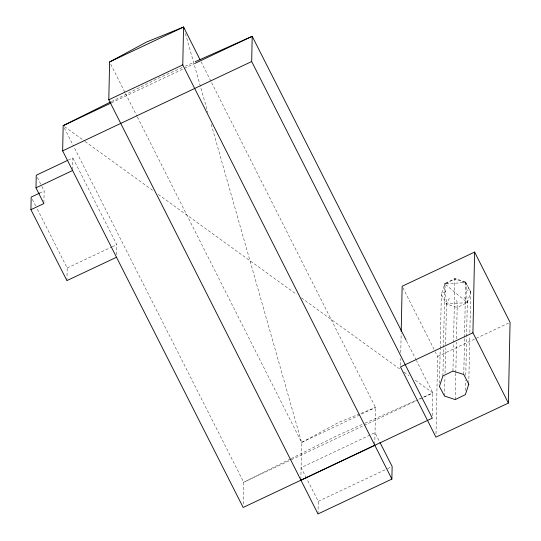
<?xml version="1.0" encoding="UTF-8"?>
<svg xmlns="http://www.w3.org/2000/svg" width="541" height="541" viewBox="0 0 541 541"><rect width="100%" height="100%" fill="white"/><g stroke="black" fill="none" stroke-linecap="round" stroke-linejoin="round"><path stroke-width="0.41" stroke-dasharray="2.71 2.03" d="M43.895 202.726L44.146 190.959L41.887 186.469M66.915 280.596L67.179 267.991L36.876 208.265M72.609 169.678L72.859 157.911L68.281 160.075M116.572 254.73L116.782 244.647L72.859 157.911M243.234 504.09L243.693 482.234L73.867 146.76M300.85 479.441L301.621 442.457L210.828 122.976M318 513.95L318.264 501.345L306.815 478.893M374.771 444.445L375.542 407.461L211.315 82.043M400.496 365.263L400.638 358.541M400.759 352.658L401.165 333.324M432.381 415.637L432.861 392.942L416.435 360.522M436.026 433.781L437.649 356.451L435.383 351.968M439.488 383.075L440.191 349.303M440.212 348.458L441.341 294.412L442.085 293.188L445.703 291.403M442.896 375.981L443.478 348.12M443.498 347.275L444.824 283.944A14.857 2.928 41.6 0 1 446.082 283.241L448.164 283.998M444.54 396.046L444.945 376.624M445.02 373.243L445.547 347.91M445.622 344.536L446.467 304.001L444.824 283.944L454.866 279.041A14.871 0.379 85.7 0 1 455.035 278.892L455.265 280.536M452.939 371.085L453.52 343.217M453.541 342.372L454.866 279.041L465.7 282.422L470.697 292.181L469.845 332.715M455.245 399.596L455.793 373.418M455.813 372.573L456.448 342.176M456.516 338.801L457.172 307.552L467.302 302.615L470.697 292.181A14.911 3.801 -4.7 0 0 469.162 290.578L466.464 289.827M463.772 374.467L464.536 338.152M464.55 337.307L465.591 281.962A14.817 2.401 -50 0 0 462.873 283.011M465.463 390.433L465.679 380.296M465.781 375.231L466.579 337.232M466.599 336.387L467.302 302.615L465.7 282.422L444.824 283.944L467.302 302.615L446.467 304.001L441.341 294.412L444.973 283.464M468.783 383.38L469.777 336.096M449.328 298.186L446.467 304.001L457.172 307.552M137.353 116.964L301.621 442.457L338.639 422.433L359.258 414.068M111.392 101.593L157.702 78.486L182.222 67.544M290.51 458.896L243.693 482.234L290.984 459.911M291.261 458.525L338.328 435.065L364.391 423.454M445.399 283.234L454.947 278.568L465.253 281.787M111.5 102.817L194.28 63.696M301.621 442.457L375.542 407.461L360.779 413.446M39.574 193.117L44.146 190.959M67.179 267.991L111.439 247.163M112.203 246.804L116.782 244.647M437.649 356.451L508.547 323.119M291.362 459.728L432.861 392.942L413.689 379.079M318.264 501.345L386.808 468.993M387.572 468.634L390.616 467.194M185.286 66.178L193.719 62.411M365.155 423.109L415.88 400.509M418.971 399.13L420.513 398.44M423.596 397.067L432.861 392.942M64.548 126.641L84.403 140.998M85.086 141.492L153.543 190.987M158.337 194.456L296.624 294.439M301.418 297.902L400.685 369.679M404.107 372.154L408.895 375.616M465.591 281.962L470.528 291.606M306.436 478.149L301.094 467.667L375.014 432.678L379.579 441.693M406.507 340.918L416.056 359.765M64.325 127.913L73.481 146.009M32.332 199.304L36.497 207.521M402.903 287.744L435.005 351.224M201.049 61.701L210.936 81.285M110.736 64.217L125.187 92.849M125.566 93.607L136.974 116.207M37.376 177.482L41.515 185.719M185.407 33.556L207.818 112.406M464.063 297.205A14.81 2.921 41.6 0 1 467.302 302.615M456.861 300.35A14.817 0.345 85.9 0 1 457.159 307.376"/><path stroke-width="0.81" d="M116.518 257.252L66.915 280.596L30.925 209.678L31.189 197.066L39.574 193.117M30.925 209.678L43.882 203.572L35.983 187.842L36.247 175.237L67.517 160.434M195.247 61.728L252.207 36.315L251.68 61.532L432.327 418.159L243.166 507.451L62.648 150.871L63.175 125.654L110.641 101.965M379.965 442.443L392.137 466.477L391.873 479.083L318 513.95L108.802 99.781L109.6 61.958L146.631 41.982L183.561 27.05L199.906 59.442M391.873 479.083L182.77 64.873L183.561 27.05L109.6 61.958M401.199 331.64L402.152 286.25L474.619 252.072L510.075 322.402L508.384 403.092L435.958 437.142L400.462 366.947L472.929 332.762L474.619 252.072M63.175 125.654L111.196 102.959M194.719 63.486L252.207 36.315L406.122 340.161M62.648 150.871L251.68 61.532M35.983 187.842L72.595 170.516M300.83 480.28L374.751 445.284M108.802 99.781L182.77 64.873M472.929 332.762L508.384 403.092M183.561 27.05L184.021 28.673M468.77 384.225L465.375 394.653L455.245 399.596L444.54 396.046L439.414 386.457L442.896 375.981L452.939 371.085L463.772 374.467L468.77 384.225"/></g></svg>
